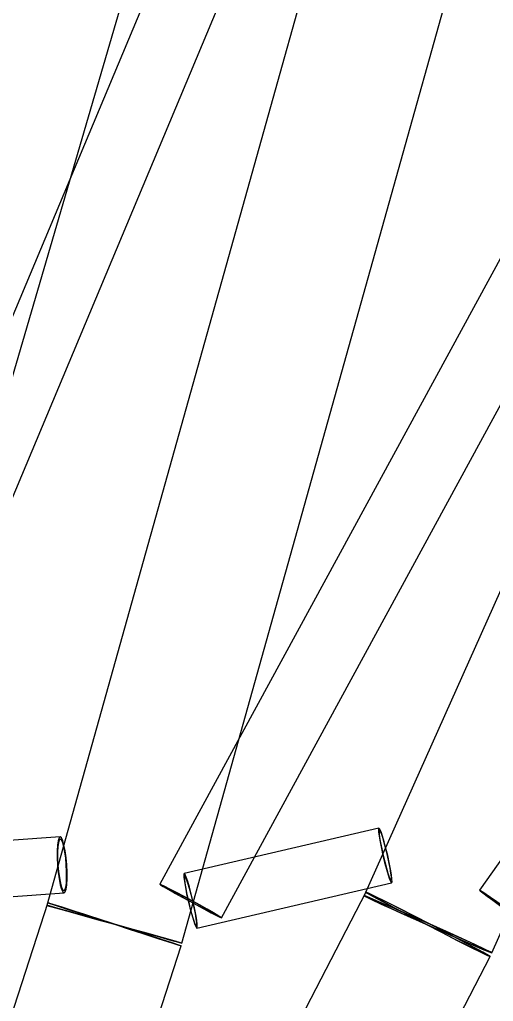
# Model space of a CAD drawing. Header units: millimetres. Extents: x -35150 to 1012618, y -518 to 497000.
# Drawn here: x -25217 to -21785, y 11941 to 19056 of the extents above; entities that cross this region are included whole.
import ezdxf

# ---------------------------------------------------------------- set-up
doc = ezdxf.new("R2010")
doc.units = ezdxf.units.MM
doc.layers.add('D-STR-STRC', color=7, linetype='Continuous', lineweight=25)

msp = doc.modelspace()

# ---------------------------------------------------------------- linework, layer by layer
at = {"layer": 'D-STR-STRC'}
for points in [[(-12729.8, 25671), (-21886.2, 12747.7), (-21881, 12742.7), (-21862.2, 12728), (-21830.8, 12704.6), (-21789.1, 12674.2), (-21739.9, 12638.8), (-21686.5, 12600.8), (-21632.7, 12562.8), (-21581.9, 12527.3), (-21537.9, 12496.9), (-21503.4, 12473.6), (-21480.9, 12458.9), (-21471.9, 12453.9), (-12315.5, 25377.2)], [(-17236.8, 25592.5), (-24201.4, 12790.4), (-24196.7, 12786.3), (-24177, 12774.2), (-24143.9, 12754.9), (-24099.5, 12729.7), (-24046.8, 12700.4), (-23989.5, 12669), (-23931.5, 12637.5), (-23876.6, 12608.2), (-23828.7, 12583.1), (-23791, 12563.8), (-23766.1, 12551.6), (-23755.7, 12547.5), (-16791.1, 25349.6)], [(-21665.5, 25508.7), (-26949.5, 12898.4), (-26946.5, 12895.1), (-26927.9, 12885.2), (-26894.9, 12869.6), (-26849.6, 12849.2), (-26795.3, 12825.5), (-26735.5, 12800), (-26674.4, 12774.5), (-26616.1, 12750.8), (-26564.7, 12730.4), (-26523.5, 12714.8), (-26495.5, 12704.9), (-26482.5, 12701.6), (-21198.5, 25311.8)], [(-17134.3, 25207.4), (-22722, 12707.4), (-22710.2, 12700.3), (-22667.6, 12679.6), (-22597.1, 12646.6), (-22503.6, 12603.7), (-22393.3, 12553.7), (-22273.9, 12500), (-22153.4, 12446.3), (-22040, 12396.3), (-21941.6, 12353.4), (-21864.7, 12320.4), (-21814.7, 12299.7), (-21794.9, 12292.6), (-16207.2, 24792.6)], [(-23793.8, 25133.4), (-27448.8, 12633.4), (-27444, 12569), (-27406.2, 12500), (-27337.9, 12431), (-27243.8, 12366.6), (-27130.3, 12311.4), (-27005.1, 12269), (-26876.7, 12242.4), (-26754, 12233.3), (-26645.2, 12242.4), (-26557.8, 12269), (-26497.7, 12311.4), (-26469.1, 12366.6), (-22814.1, 24866.6)], [(-21521.6, 25136.9), (-25019.8, 12636.9), (-25003.2, 12632.2), (-24954.3, 12618.4), (-24876.6, 12596.6), (-24775.2, 12568.2), (-24657.3, 12535.1), (-24530.6, 12499.7), (-24404, 12464.3), (-24286, 12431.3), (-24184.7, 12403), (-24107, 12381.3), (-24058.1, 12367.7), (-24041.4, 12363.1), (-20543.2, 24863.1)], [(-26712.8, 12597.3), (-24895.5, 12726.9), (-24887.4, 12733.8), (-24880.8, 12754), (-24876.2, 12786.3), (-24873.8, 12828.2), (-24873.9, 12877.1), (-24876.4, 12929.6), (-24881.2, 12982.1), (-24887.9, 13030.9), (-24896.1, 13072.9), (-24905.2, 13105.1), (-24914.6, 13125.4), (-24923.6, 13132.3), (-26740.9, 13002.7)], [(-27885.1, 516.5), (-21807.5, 12266.5), (-21818.8, 12274.5), (-21860.2, 12297.8), (-21928.7, 12334.9), (-22019.6, 12383.3), (-22126.8, 12439.6), (-22243, 12500), (-22360.3, 12560.4), (-22470.6, 12616.7), (-22566.4, 12665.1), (-22641.3, 12702.2), (-22690, 12725.5), (-22709.4, 12733.5), (-28787, 983.5)], [(-27852.3, 593.5), (-24047.3, 12343.5), (-24063.8, 12348.9), (-24112.1, 12364.6), (-24188.9, 12389.6), (-24289, 12422), (-24405.6, 12459.8), (-24530.6, 12500.3), (-24655.7, 12540.8), (-24772.3, 12578.5), (-24872.4, 12610.9), (-24949.2, 12635.7), (-24997.5, 12651.3), (-25013.9, 12656.5), (-28818.9, 906.5)]]:
    msp.add_lwpolyline(points, dxfattribs=at)
for points in [[(-24027.6, 12860.2), (-24027.2, 12840.4), (-24023.5, 12809), (-24016.7, 12768), (-24007.3, 12720.3), (-23996, 12669), (-23983.6, 12617.8), (-23970.8, 12570.1), (-23958.5, 12529.1), (-23947.7, 12497.6), (-23938.9, 12477.9), (-23932.9, 12471.1), (-22521.7, 12800.9), (-22518.8, 12807.6), (-22519.3, 12827.4), (-22523, 12858.8), (-22529.8, 12899.8), (-22539.1, 12947.6), (-22550.4, 12998.8), (-22562.9, 13050), (-22575.7, 13097.7), (-22587.9, 13138.7), (-22598.8, 13170.2), (-22607.5, 13190), (-22613.6, 13196.7), (-24024.7, 12866.9)], [(-22584.9, 12998.8), (-22572.4, 12947.6), (-22559.6, 12899.8), (-22547.3, 12858.8), (-22536.5, 12827.4), (-22527.8, 12807.6), (-22521.7, 12800.9), (-22518.8, 12807.6), (-22519.3, 12827.4), (-22523, 12858.8), (-22529.8, 12899.8), (-22539.1, 12947.6), (-22550.4, 12998.8), (-22562.9, 13050), (-22575.7, 13097.7), (-22587.9, 13138.7), (-22598.8, 13170.2), (-22607.5, 13190), (-22613.6, 13196.7), (-22616.4, 13190), (-22616, 13170.2), (-22612.3, 13138.7), (-22605.5, 13097.7), (-22596.1, 13050)], [(-22583.5, 12998.8), (-22572, 12951.6), (-22560.2, 12907.6), (-22548.9, 12869.9), (-22538.9, 12840.9), (-22530.9, 12822.7), (-22525.3, 12816.5), (-22522.7, 12822.7), (-22523.1, 12840.9), (-22526.5, 12869.9), (-22532.8, 12907.6), (-22541.4, 12951.6), (-22551.8, 12998.8), (-22563.3, 13046), (-22575.1, 13090), (-22586.3, 13127.7), (-22596.4, 13156.7), (-22604.4, 13174.9), (-22609.9, 13181.1), (-22612.6, 13174.9), (-22612.2, 13156.7), (-22608.8, 13127.7), (-22602.5, 13090), (-22593.9, 13046)], [(-24942.7, 12929.6), (-24938, 12877.1), (-24931.3, 12828.2), (-24923.1, 12786.3), (-24914, 12754), (-24904.6, 12733.8), (-24895.5, 12726.9), (-24887.4, 12733.8), (-24880.8, 12754), (-24876.2, 12786.3), (-24873.8, 12828.2), (-24873.9, 12877.1), (-24876.4, 12929.6), (-24881.2, 12982.1), (-24887.9, 13030.9), (-24896.1, 13072.9), (-24905.2, 13105.1), (-24914.6, 13125.4), (-24923.6, 13132.3), (-24931.7, 13125.4), (-24938.3, 13105.1), (-24943, 13072.9), (-24945.3, 13030.9), (-24945.2, 12982.1)], [(-24940.1, 12929.6), (-24935.7, 12881.3), (-24929.6, 12836.2), (-24922, 12797.5), (-24913.6, 12767.9), (-24905, 12749.2), (-24896.6, 12742.9), (-24889.1, 12749.2), (-24883.1, 12767.9), (-24878.8, 12797.5), (-24876.6, 12836.2), (-24876.7, 12881.3), (-24879, 12929.6), (-24883.4, 12977.9), (-24889.6, 13023), (-24897.1, 13061.6), (-24905.5, 13091.3), (-24914.2, 13110), (-24922.5, 13116.3), (-24930, 13110), (-24936.1, 13091.3), (-24940.3, 13061.6), (-24942.5, 13023), (-24942.4, 12977.9)], [(-23996, 12669), (-23983.6, 12617.8), (-23970.8, 12570.1), (-23958.5, 12529.1), (-23947.7, 12497.6), (-23938.9, 12477.9), (-23932.9, 12471.1), (-23930, 12477.9), (-23930.5, 12497.6), (-23934.2, 12529.1), (-23941, 12570.1), (-23950.3, 12617.8), (-23961.6, 12669), (-23974.1, 12720.3), (-23986.9, 12768), (-23999.1, 12809), (-24010, 12840.4), (-24018.7, 12860.2), (-24024.7, 12866.9), (-24027.6, 12860.2), (-24027.2, 12840.4), (-24023.5, 12809), (-24016.7, 12768), (-24007.3, 12720.3)], [(-23994.7, 12669), (-23983.2, 12621.9), (-23971.4, 12577.9), (-23960.1, 12540.1), (-23950.1, 12511.1), (-23942.1, 12492.9), (-23936.5, 12486.7), (-23933.9, 12492.9), (-23934.3, 12511.1), (-23937.7, 12540.1), (-23943.9, 12577.9), (-23952.6, 12621.9), (-23963, 12669), (-23974.5, 12716.2), (-23986.2, 12760.2), (-23997.5, 12798), (-24007.5, 12826.9), (-24015.6, 12845.2), (-24021.1, 12851.4), (-24023.8, 12845.2), (-24023.4, 12826.9), (-24019.9, 12798), (-24013.7, 12760.2), (-24005.1, 12716.2)], [(-23989.5, 12669), (-23931.5, 12637.5), (-23876.6, 12608.2), (-23828.7, 12583.1), (-23791, 12563.8), (-23766.1, 12551.6), (-23755.7, 12547.5), (-23760.4, 12551.6), (-23780.1, 12563.8), (-23813.2, 12583.1), (-23857.6, 12608.2), (-23910.3, 12637.5), (-23967.6, 12669), (-24025.6, 12700.4), (-24080.5, 12729.7), (-24128.4, 12754.9), (-24166.1, 12774.2), (-24191, 12786.3), (-24201.4, 12790.4), (-24196.7, 12786.3), (-24177, 12774.2), (-24143.9, 12754.9), (-24099.5, 12729.7), (-24046.8, 12700.4)], [(-23988.4, 12669), (-23936.1, 12640.6), (-23886.7, 12614.2), (-23843.5, 12591.5), (-23809.5, 12574.1), (-23787, 12563.2), (-23777.6, 12559.5), (-23781.9, 12563.2), (-23799.6, 12574.1), (-23829.5, 12591.5), (-23869.5, 12614.2), (-23917, 12640.6), (-23968.7, 12669), (-24021, 12697.3), (-24070.5, 12723.7), (-24113.6, 12746.4), (-24147.6, 12763.8), (-24170.1, 12774.8), (-24179.5, 12778.5), (-24175.2, 12774.8), (-24157.5, 12763.8), (-24127.6, 12746.4), (-24087.6, 12723.7), (-24040.1, 12697.3)], [(-21686.5, 12600.8), (-21632.7, 12562.8), (-21581.9, 12527.3), (-21537.9, 12496.9), (-21503.4, 12473.6), (-21480.9, 12458.9), (-21471.9, 12453.9), (-21477, 12458.9), (-21495.9, 12473.6), (-21527.3, 12496.9), (-21569, 12527.3), (-21618.2, 12562.8), (-21671.5, 12600.8), (-21725.4, 12638.8), (-21776.1, 12674.2), (-21820.2, 12704.6), (-21854.7, 12728), (-21877.2, 12742.7), (-21886.2, 12747.7), (-21881, 12742.7), (-21862.2, 12728), (-21830.8, 12704.6), (-21789.1, 12674.2), (-21739.9, 12638.8)], [(-22273.9, 12500), (-22153.4, 12446.3), (-22040, 12396.3), (-21941.6, 12353.4), (-21864.7, 12320.4), (-21814.7, 12299.7), (-21794.9, 12292.6), (-21806.7, 12299.7), (-21849.3, 12320.4), (-21919.8, 12353.4), (-22013.3, 12396.3), (-22123.6, 12446.3), (-22243, 12500), (-22363.5, 12553.7), (-22476.8, 12603.7), (-22575.3, 12646.6), (-22652.1, 12679.6), (-22702.2, 12700.3), (-22722, 12707.4), (-22710.2, 12700.3), (-22667.6, 12679.6), (-22597.1, 12646.6), (-22503.6, 12603.7), (-22393.3, 12553.7)], [(-22273.9, 12500), (-22156.6, 12439.6), (-22046.3, 12383.3), (-21950.5, 12334.9), (-21875.6, 12297.8), (-21826.8, 12274.5), (-21807.5, 12266.5), (-21818.8, 12274.5), (-21860.2, 12297.8), (-21928.7, 12334.9), (-22019.6, 12383.3), (-22126.8, 12439.6), (-22243, 12500), (-22360.3, 12560.4), (-22470.6, 12616.7), (-22566.4, 12665.1), (-22641.3, 12702.2), (-22690, 12725.5), (-22709.4, 12733.5), (-22698, 12725.5), (-22656.7, 12702.2), (-22588.2, 12665.1), (-22497.3, 12616.7), (-22390, 12560.4)], [(-22272.6, 12500), (-22161.6, 12450.5), (-22057.2, 12404.5), (-21966.5, 12364.9), (-21895.7, 12334.5), (-21849.6, 12315.4), (-21831.4, 12308.9), (-21842.3, 12315.4), (-21881.5, 12334.5), (-21946.4, 12364.9), (-22032.6, 12404.5), (-22134.2, 12450.5), (-22244.2, 12500), (-22355.2, 12549.5), (-22459.6, 12595.5), (-22550.3, 12635.1), (-22621.1, 12665.5), (-22667.2, 12684.6), (-22685.5, 12691.1), (-22674.6, 12684.6), (-22635.4, 12665.5), (-22570.4, 12635.1), (-22484.3, 12595.5), (-22382.7, 12549.5)], [(-22272.6, 12500), (-22164.6, 12444.3), (-22063, 12392.5), (-21974.7, 12347.9), (-21905.7, 12313.7), (-21860.8, 12292.2), (-21843, 12284.9), (-21853.5, 12292.2), (-21891.5, 12313.7), (-21954.6, 12347.9), (-22038.4, 12392.5), (-22137.2, 12444.3), (-22244.2, 12500), (-22352.2, 12555.7), (-22453.9, 12607.5), (-22542.2, 12652.1), (-22611.1, 12686.3), (-22656.1, 12707.8), (-22673.9, 12715.1), (-22663.4, 12707.8), (-22625.3, 12686.3), (-22562.3, 12652.1), (-22478.5, 12607.5), (-22379.7, 12555.7)], [(-21685.8, 12600.8), (-21637.2, 12566.5), (-21591.5, 12534.6), (-21551.8, 12507.1), (-21520.7, 12486.1), (-21500.4, 12472.9), (-21492.3, 12468.3), (-21496.9, 12472.9), (-21513.9, 12486.1), (-21542.2, 12507.1), (-21579.8, 12534.6), (-21624.2, 12566.5), (-21672.3, 12600.8), (-21720.8, 12635), (-21766.5, 12667), (-21806.3, 12694.4), (-21837.4, 12715.5), (-21857.7, 12728.7), (-21865.8, 12733.2), (-21861.2, 12728.7), (-21844.1, 12715.5), (-21815.8, 12694.4), (-21778.2, 12667), (-21733.9, 12635)], [(-24530.6, 12500.3), (-24657.3, 12535.7), (-24775.2, 12568.7), (-24876.6, 12597), (-24954.3, 12618.7), (-25003.2, 12632.3), (-25019.8, 12636.9), (-25003.2, 12632.2), (-24954.3, 12618.4), (-24876.6, 12596.6), (-24775.2, 12568.2), (-24657.3, 12535.1), (-24530.6, 12499.7), (-24404, 12464.3), (-24286, 12431.3), (-24184.7, 12403), (-24107, 12381.3), (-24058.1, 12367.7), (-24041.4, 12363.1), (-24058.1, 12367.8), (-24107, 12381.6), (-24184.7, 12403.4), (-24286, 12431.8), (-24404, 12464.9)], [(-24530.6, 12500.3), (-24655.7, 12540.8), (-24772.3, 12578.5), (-24872.4, 12610.9), (-24949.2, 12635.7), (-24997.5, 12651.3), (-25013.9, 12656.5), (-24997.5, 12651.1), (-24949.2, 12635.4), (-24872.4, 12610.4), (-24772.3, 12578), (-24655.7, 12540.2), (-24530.6, 12499.7), (-24405.6, 12459.2), (-24289, 12421.5), (-24188.9, 12389.1), (-24112.1, 12364.3), (-24063.8, 12348.7), (-24047.3, 12343.5), (-24063.8, 12348.9), (-24112.1, 12364.6), (-24188.9, 12389.6), (-24289, 12422), (-24405.6, 12459.8)], [(-24530.6, 12500.3), (-24647.3, 12532.9), (-24756, 12563.3), (-24849.3, 12589.4), (-24920.9, 12609.4), (-24966, 12621.9), (-24981.3, 12626.1), (-24966, 12621.8), (-24920.9, 12609.1), (-24849.3, 12589), (-24756, 12562.8), (-24647.3, 12532.4), (-24530.6, 12499.7), (-24414, 12467.1), (-24305.3, 12436.7), (-24212, 12410.6), (-24140.3, 12390.6), (-24095.3, 12378.1), (-24080, 12373.9), (-24095.3, 12378.2), (-24140.3, 12390.9), (-24212, 12411), (-24305.3, 12437.2), (-24414, 12467.6)], [(-24530.6, 12500.3), (-24645.9, 12537.6), (-24753.3, 12572.4), (-24845.5, 12602.2), (-24916.2, 12625), (-24960.7, 12639.3), (-24975.9, 12644.2), (-24960.7, 12639.2), (-24916.2, 12624.7), (-24845.5, 12601.7), (-24753.3, 12571.8), (-24645.9, 12537), (-24530.6, 12499.7), (-24415.4, 12462.4), (-24308, 12427.6), (-24215.8, 12397.8), (-24145, 12375), (-24100.6, 12360.7), (-24085.4, 12355.8), (-24100.6, 12360.8), (-24145, 12375.3), (-24215.8, 12398.3), (-24308, 12428.2), (-24415.4, 12463)]]:
    msp.add_lwpolyline(points, close=True, dxfattribs=at)

doc.saveas('drawing.dxf')
